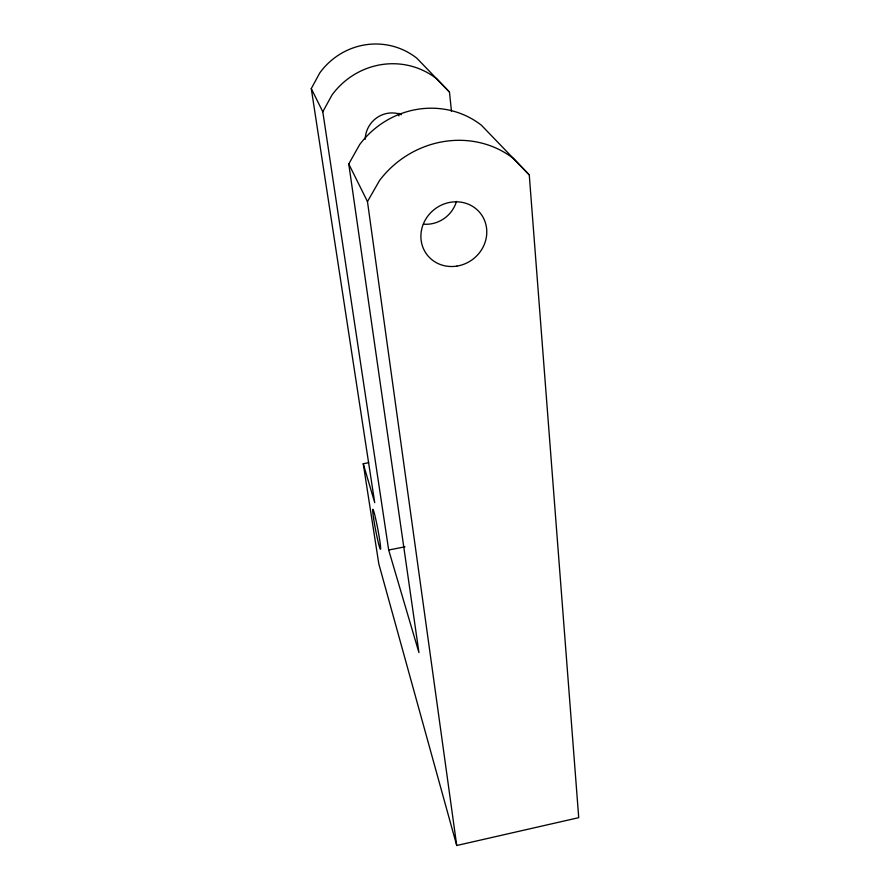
<?xml version="1.0" encoding="UTF-8"?>
<svg xmlns="http://www.w3.org/2000/svg" width="890" height="890" viewBox="0 0 890 890"><rect width="100%" height="100%" fill="white"/><g stroke="black" fill="none" stroke-linecap="round" stroke-linejoin="round"><path stroke-width="1.33" d="M368.705 462.722L363.242 463.757L374.723 502.672L311.278 88.611L319.744 72.969A69.331 67.584 -60.2 0 1 416.832 58.206L449.472 92.059L451.475 111.417M363.242 463.757L378.817 563.893L456.726 845.5L578.723 817.665L529.261 174.885L481.379 125.212A86.619 82.147 -41 0 0 359.638 144.625L348.769 163.971L418.945 652.626L388.685 550.031L322.803 111.795L332.003 94.996A74.615 72.268 -51 0 1 436.712 78.832L449.472 92.059M456.726 845.5L367.47 201.585L379.585 180.436A95.286 88.811 -37.7 0 1 513.53 158.587L529.261 174.885M388.685 550.031L404.995 546.794M311.278 88.611L322.803 111.795M348.769 163.971L367.47 201.585M456.481 201.418A30.716 29.125 -40.8 0 1 423.395 224.158M365.212 139.307A26.466 25.632 -50.8 0 1 401.379 114.721M398.998 113.319A24.586 23.974 -59.9 0 1 398.909 115.878M456.859 266.11A33.787 31.484 -37.6 0 0 480.734 213.711A33.787 31.484 -37.6 0 0 423.907 222.667A33.787 31.484 -37.6 0 0 456.859 266.11M373.633 518.592A20.348 1.157 79.2 0 0 380.419 549.275A20.348 1.157 79.2 0 0 375.947 520.027A20.348 1.157 79.2 0 0 373.633 518.592"/></g></svg>
